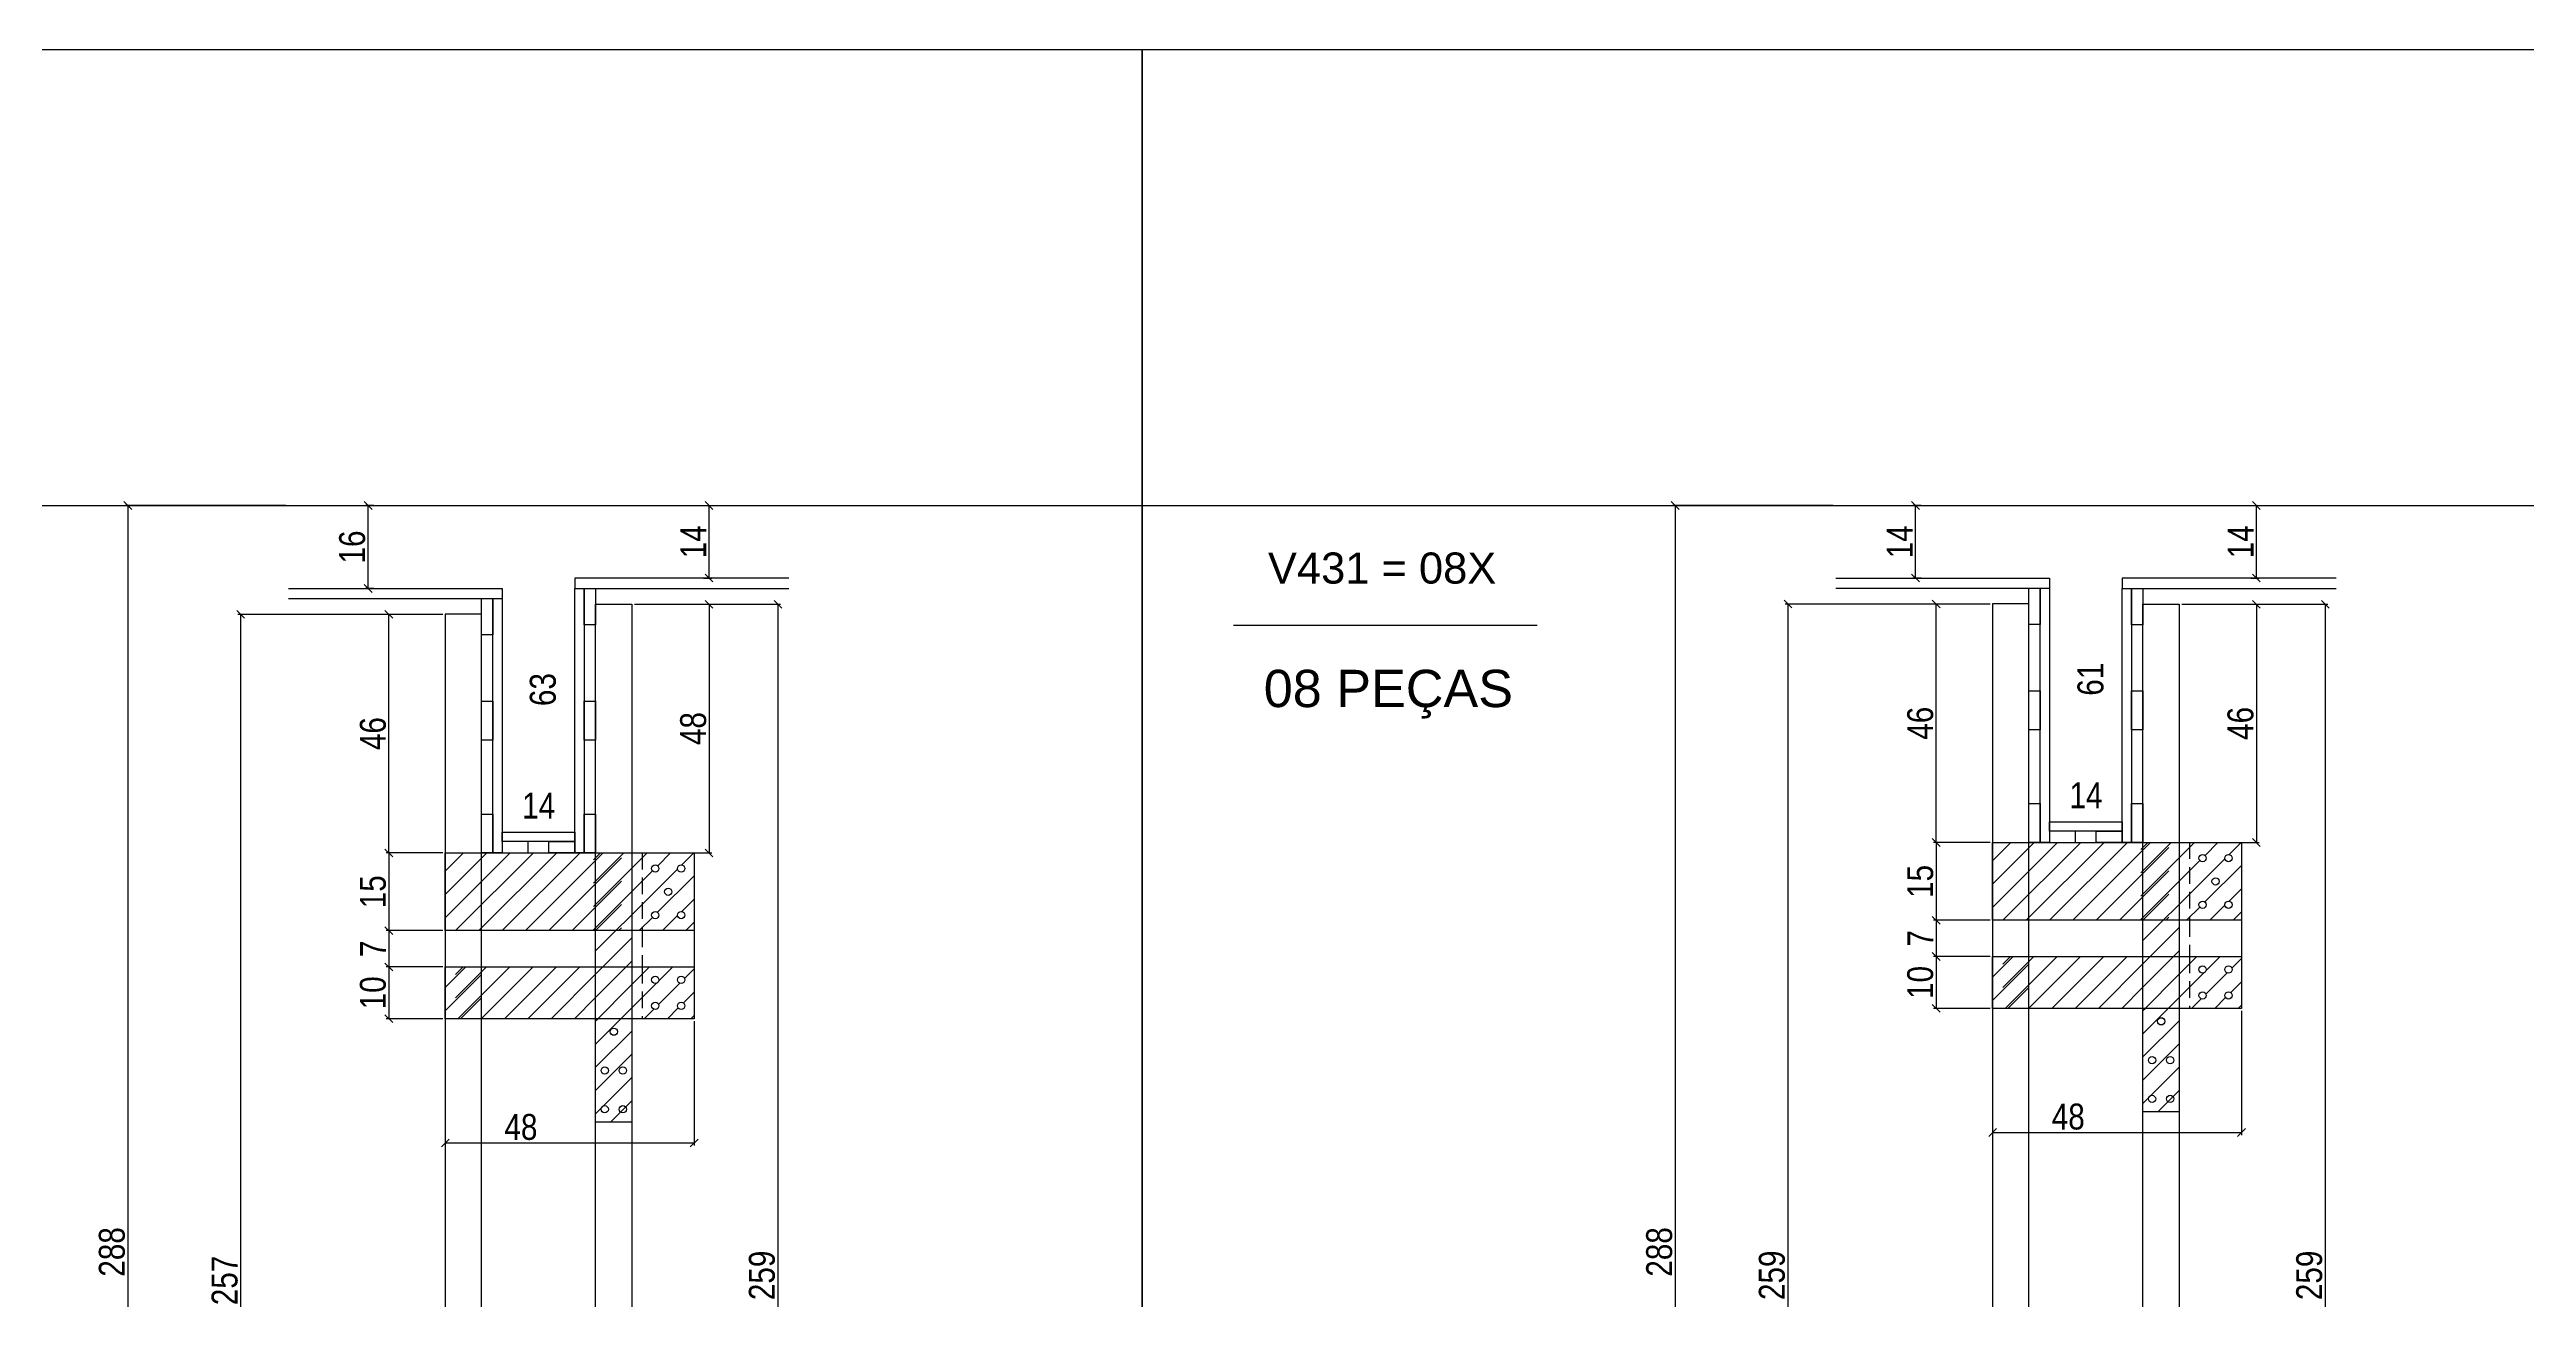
# Model space of a CAD drawing. Extents: x 17311 to 161354, y 153625 to 213544.
# Drawn here: x 19826 to 20781, y 208919 to 209402 of the extents above; entities that cross this region are included whole.
import ezdxf

# ---------------------------------------------------------------- set-up
doc = ezdxf.new("R2010")
doc.units = 0
doc.linetypes.add('DASHED2', pattern=[9.525, 6.35, -3.175])
doc.layers.get('0').update_dxf_attribs({"linetype": 'CONTINUOUS'})
doc.layers.get('DEFPOINTS').update_dxf_attribs({"linetype": 'CONTINUOUS'})
for name, color, linetype in [('8', 111, 'CONTINUOUS'), ('COTA', 241, 'CONTINUOUS'), ('detalhes', 4, 'CONTINUOUS'), ('HACHURA', 8, 'CONTINUOUS'), ('SARR_2.2x10', 60, 'CONTINUOUS'), ('SARR_7x7', 40, 'CONTINUOUS'), ('TIRAS REESCORAMENTO', 252, 'CONTINUOUS'), ('VIGAS', 3, 'CONTINUOUS')]:
    doc.layers.add(name, color=color, linetype=linetype)
doc.styles.add('COTA TECNICA 2X', font='techl___.ttf', dxfattribs={"height": 10})
doc.styles.add('R80-50', font='arial.ttf', dxfattribs={"height": 10})
doc.dimstyles.new('SECAO', dxfattribs={"dimscale": 0.333333, "dimtxt": 5, "dimasz": 9, "dimexe": 3, "dimexo": 3, "dimgap": 3, "dimtad": 1, "dimdec": 1, "dimlfac": 0.5, "dimzin": 12, "dimdsep": 46, "dimtxsty": 'COTA TECNICA 2X', "dimblk1": 'OBLIQUE', "dimblk2": 'OBLIQUE', "dimsah": 1, "dimcen": 0.9, "dimclrd": 4, "dimclre": 4, "dimclrt": 240, "dimadec": 1, "dimazin": 3, "dimtfac": 1, "dimtdec": 1, "dimtmove": 0, "dimatfit": 3, "dimfxl": 1, "dimtolj": 1, "dimtzin": 12, "dimarcsym": 0})
pattern_1 = [(45, (-6159.104, 11550.906), (-4.49012806, 4.49012806), [])]
pattern_2 = [(45, (-6149.104, 11550.906), (-4.49012806, 4.49012806), [])]
pattern_3 = [(45, (-5562.2926, 11554.906), (-4.49012806, 4.49012806), [])]
pattern_4 = [(45, (-5552.2926, 11554.906), (-4.49012806, 4.49012806), [])]

# ---------------------------------------------------------------- blocks, each defined once
blk = doc.blocks.new('_Oblique')
at = {"color": 0, "linetype": 'ByBlock', "lineweight": -2}
blk.add_line((-0.5, -0.5), (0.5, 0.5), dxfattribs=at)
blk = doc.blocks.new('*D3021')
at = {"layer": 'DEFPOINTS', "color": 0, "transparency": 16777216}
for p in [(19978.5, 209183.77), (19899.54, 208669.68), (19978.5, 208669.68)]:
    blk.add_point(p, dxfattribs=at)
at = {"layer": 'detalhes', "color": 4, "lineweight": -2, "transparency": 16777216}
for p, q in [((19977.5, 209183.77), (19898.54, 209183.77)), ((19899.54, 209183.77), (19899.54, 208669.68)), ((19977.5, 208669.68), (19898.54, 208669.68))]:
    blk.add_line(p, q, dxfattribs=at)
at = {"layer": 'detalhes', "color": 4, "lineweight": -2, "transparency": 16777216, "xscale": 3, "yscale": 3, "zscale": 3}
for p, rotation in [((19899.54, 209183.77), 90), ((19899.54, 208669.68), 270)]:
    blk.add_blockref('_Oblique', p, dxfattribs=dict(at, rotation=rotation))
at = {"layer": 'detalhes', "color": 240, "transparency": 16777216, "insert": (19893.43, 208926.72), "char_height": 10, "attachment_point": 5, "rotation": 90, "style": 'COTA TECNICA 2X'}
blk.add_mtext('\\A1;257', dxfattribs=at)
blk = doc.blocks.new('*D3027')
at = {"layer": 'DEFPOINTS', "color": 0, "transparency": 16777216}
for p in [(19956.73, 209183.77), (19978.5, 209183.77), (19978.5, 209091.72)]:
    blk.add_point(p, dxfattribs=at)
at = {"layer": 'detalhes', "color": 4, "lineweight": -2, "transparency": 16777216}
for p, q in [((19977.5, 209183.77), (19955.73, 209183.77)), ((19956.73, 209091.72), (19956.73, 209183.77)), ((19977.5, 209091.72), (19955.73, 209091.72))]:
    blk.add_line(p, q, dxfattribs=at)
at = {"layer": 'detalhes', "color": 4, "lineweight": -2, "transparency": 16777216, "xscale": 3, "yscale": 3, "zscale": 3}
for p, rotation in [((19956.73, 209183.77), 90), ((19956.73, 209091.72), 270)]:
    blk.add_blockref('_Oblique', p, dxfattribs=dict(at, rotation=rotation))
at = {"layer": 'detalhes', "color": 240, "transparency": 16777216, "insert": (19950.63, 209137.75), "char_height": 10, "attachment_point": 5, "rotation": 90, "style": 'COTA TECNICA 2X'}
blk.add_mtext('\\A1;46', dxfattribs=at)
blk = doc.blocks.new('*D3028')
at = {"layer": 'DEFPOINTS', "color": 0, "transparency": 16777216}
for p in [(20050.5, 209187.65), (20050.5, 209091.72), (20080.25, 209091.72)]:
    blk.add_point(p, dxfattribs=at)
at = {"layer": 'detalhes', "color": 4, "lineweight": -2, "transparency": 16777216}
for p, q in [((20051.5, 209187.65), (20081.25, 209187.65)), ((20080.25, 209187.65), (20080.25, 209091.72)), ((20051.5, 209091.72), (20081.25, 209091.72))]:
    blk.add_line(p, q, dxfattribs=at)
at = {"layer": 'detalhes', "color": 4, "lineweight": -2, "transparency": 16777216, "xscale": 3, "yscale": 3, "zscale": 3}
for p, rotation in [((20080.25, 209187.65), 90), ((20080.25, 209091.72), 270)]:
    blk.add_blockref('_Oblique', p, dxfattribs=dict(at, rotation=rotation))
at = {"layer": 'detalhes', "color": 240, "transparency": 16777216, "insert": (20074.16, 209139.69), "char_height": 10, "attachment_point": 5, "rotation": 90, "style": 'COTA TECNICA 2X'}
blk.add_mtext('\\A1;48', dxfattribs=at)
blk = doc.blocks.new('*D3029')
at = {"layer": 'DEFPOINTS', "color": 0, "transparency": 16777216}
for p in [(19918.02, 209225.77), (19856.04, 208649.68), (19978.5, 208649.68)]:
    blk.add_point(p, dxfattribs=at)
at = {"layer": 'detalhes', "color": 4, "lineweight": -2, "transparency": 16777216}
for p, q in [((19917.02, 209225.77), (19855.04, 209225.77)), ((19856.04, 209225.77), (19856.04, 208649.68)), ((19977.5, 208649.68), (19855.04, 208649.68))]:
    blk.add_line(p, q, dxfattribs=at)
at = {"layer": 'detalhes', "color": 4, "lineweight": -2, "transparency": 16777216, "xscale": 3, "yscale": 3, "zscale": 3}
for p, rotation in [((19856.04, 209225.77), 90), ((19856.04, 208649.68), 270)]:
    blk.add_blockref('_Oblique', p, dxfattribs=dict(at, rotation=rotation))
at = {"layer": 'detalhes', "color": 240, "transparency": 16777216, "insert": (19849.94, 208937.73), "char_height": 10, "attachment_point": 5, "rotation": 90, "style": 'COTA TECNICA 2X'}
blk.add_mtext('\\A1;288', dxfattribs=at)
blk = doc.blocks.new('*D3031')
at = {"layer": 'DEFPOINTS', "color": 0, "transparency": 16777216}
for p in [(20015.54, 209225.77), (20022.39, 209225.77), (20015.54, 209099.72)]:
    blk.add_point(p, dxfattribs=at)
at = {"layer": 'detalhes', "color": 240, "transparency": 16777216, "insert": (20016.17, 209154.75), "char_height": 10, "attachment_point": 5, "rotation": 90, "style": 'COTA TECNICA 2X'}
blk.add_mtext('\\A1;63', dxfattribs=at)
blk = doc.blocks.new('*D3032')
at = {"layer": 'DEFPOINTS', "color": 0, "transparency": 16777216}
for p in [(20000.5, 209103.88), (20028.5, 209103.88), (20028.5, 209103.88)]:
    blk.add_point(p, dxfattribs=at)
at = {"layer": 'detalhes', "color": 240, "transparency": 16777216, "insert": (20014.5, 209109.95), "char_height": 10, "attachment_point": 5, "style": 'COTA TECNICA 2X'}
blk.add_mtext('\\A1;14', dxfattribs=at)
blk = doc.blocks.new('*D3034')
at = {"layer": 'DEFPOINTS', "color": 0, "transparency": 16777216}
for p in [(19978.5, 209051.72), (20074.5, 209027.72), (20074.5, 208979.8)]:
    blk.add_point(p, dxfattribs=at)
at = {"layer": 'detalhes', "color": 4, "lineweight": -2, "transparency": 16777216}
for p, q in [((19978.5, 209050.72), (19978.5, 208978.8)), ((20074.5, 209026.72), (20074.5, 208978.8)), ((19978.5, 208979.8), (20074.5, 208979.8))]:
    blk.add_line(p, q, dxfattribs=at)
at = {"layer": 'detalhes', "color": 4, "lineweight": -2, "transparency": 16777216, "xscale": 3, "yscale": 3, "zscale": 3, "rotation": 180}
blk.add_blockref('_Oblique', (19978.5, 208979.8), dxfattribs=at)
at = {"layer": 'detalhes', "color": 4, "lineweight": -2, "transparency": 16777216, "xscale": 3, "yscale": 3, "zscale": 3}
blk.add_blockref('_Oblique', (20074.5, 208979.8), dxfattribs=at)
at = {"layer": 'detalhes', "color": 240, "transparency": 16777216, "insert": (20007.68, 208985.9), "char_height": 10, "attachment_point": 5, "style": 'COTA TECNICA 2X'}
blk.add_mtext('\\A1;48', dxfattribs=at)
blk = doc.blocks.new('*D3035')
at = {"layer": 'DEFPOINTS', "color": 0, "transparency": 16777216}
for p in [(20077.1, 209225.77), (20080.25, 209225.77), (20077.1, 209197.77)]:
    blk.add_point(p, dxfattribs=at)
at = {"layer": 'detalhes', "color": 4, "lineweight": -2, "transparency": 16777216}
for p, q in [((20078.1, 209225.77), (20081.25, 209225.77)), ((20080.25, 209197.77), (20080.25, 209225.77)), ((20078.1, 209197.77), (20081.25, 209197.77))]:
    blk.add_line(p, q, dxfattribs=at)
at = {"layer": 'detalhes', "color": 4, "lineweight": -2, "transparency": 16777216, "xscale": 3, "yscale": 3, "zscale": 3}
for p, rotation in [((20080.25, 209225.77), 90), ((20080.25, 209197.77), 270)]:
    blk.add_blockref('_Oblique', p, dxfattribs=dict(at, rotation=rotation))
at = {"layer": 'detalhes', "color": 240, "transparency": 16777216, "insert": (20074.18, 209211.77), "char_height": 10, "attachment_point": 5, "rotation": 90, "style": 'COTA TECNICA 2X'}
blk.add_mtext('\\A1;14', dxfattribs=at)
blk = doc.blocks.new('*D3036')
at = {"layer": 'DEFPOINTS', "color": 0, "transparency": 16777216}
for p in [(20051.5, 209187.65), (20051.5, 208669.68), (20106.79, 208669.68)]:
    blk.add_point(p, dxfattribs=at)
at = {"layer": 'detalhes', "color": 4, "lineweight": -2, "transparency": 16777216}
for p, q in [((20052.5, 209187.65), (20107.79, 209187.65)), ((20106.79, 209187.65), (20106.79, 208669.68)), ((20052.5, 208669.68), (20107.79, 208669.68))]:
    blk.add_line(p, q, dxfattribs=at)
at = {"layer": 'detalhes', "color": 4, "lineweight": -2, "transparency": 16777216, "xscale": 3, "yscale": 3, "zscale": 3}
for p, rotation in [((20106.79, 209187.65), 90), ((20106.79, 208669.68), 270)]:
    blk.add_blockref('_Oblique', p, dxfattribs=dict(at, rotation=rotation))
at = {"layer": 'detalhes', "color": 240, "transparency": 16777216, "insert": (20100.66, 208928.67), "char_height": 10, "attachment_point": 5, "rotation": 90, "style": 'COTA TECNICA 2X'}
blk.add_mtext('\\A1;259', dxfattribs=at)
blk = doc.blocks.new('*D3038')
at = {"layer": 'DEFPOINTS', "color": 0, "transparency": 16777216}
for p in [(19978.5, 209091.72), (19956.73, 209061.72), (19978.5, 209061.72)]:
    blk.add_point(p, dxfattribs=at)
at = {"layer": 'detalhes', "color": 4, "lineweight": -2, "transparency": 16777216}
for p, q in [((19977.5, 209091.72), (19955.73, 209091.72)), ((19956.73, 209091.72), (19956.73, 209061.72)), ((19977.5, 209061.72), (19955.73, 209061.72))]:
    blk.add_line(p, q, dxfattribs=at)
at = {"layer": 'detalhes', "color": 4, "lineweight": -2, "transparency": 16777216, "xscale": 3, "yscale": 3, "zscale": 3}
for p, rotation in [((19956.73, 209091.72), 90), ((19956.73, 209061.72), 270)]:
    blk.add_blockref('_Oblique', p, dxfattribs=dict(at, rotation=rotation))
at = {"layer": 'detalhes', "color": 240, "transparency": 16777216, "insert": (19950.62, 209076.72), "char_height": 10, "attachment_point": 5, "rotation": 90, "style": 'COTA TECNICA 2X'}
blk.add_mtext('\\A1;15', dxfattribs=at)
blk = doc.blocks.new('*D3039')
at = {"layer": 'DEFPOINTS', "color": 0, "transparency": 16777216}
for p in [(19978.5, 209047.72), (19956.73, 209027.72), (19978.5, 209027.72)]:
    blk.add_point(p, dxfattribs=at)
at = {"layer": 'detalhes', "color": 4, "lineweight": -2, "transparency": 16777216}
for p, q in [((19977.5, 209047.72), (19955.73, 209047.72)), ((19956.73, 209047.72), (19956.73, 209027.72)), ((19977.5, 209027.72), (19955.73, 209027.72))]:
    blk.add_line(p, q, dxfattribs=at)
at = {"layer": 'detalhes', "color": 4, "lineweight": -2, "transparency": 16777216, "xscale": 3, "yscale": 3, "zscale": 3}
for p, rotation in [((19956.73, 209047.72), 90), ((19956.73, 209027.72), 270)]:
    blk.add_blockref('_Oblique', p, dxfattribs=dict(at, rotation=rotation))
at = {"layer": 'detalhes', "color": 240, "transparency": 16777216, "insert": (19950.63, 209037.72), "char_height": 10, "attachment_point": 5, "rotation": 90, "style": 'COTA TECNICA 2X'}
blk.add_mtext('\\A1;10', dxfattribs=at)
blk = doc.blocks.new('*D3040')
at = {"layer": 'DEFPOINTS', "color": 0, "transparency": 16777216}
for p in [(19978.5, 209061.72), (19956.73, 209047.72), (19978.5, 209047.72)]:
    blk.add_point(p, dxfattribs=at)
at = {"layer": 'detalhes', "color": 4, "lineweight": -2, "transparency": 16777216}
for p, q in [((19977.5, 209061.72), (19955.73, 209061.72)), ((19956.73, 209061.72), (19956.73, 209047.72)), ((19977.5, 209047.72), (19955.73, 209047.72))]:
    blk.add_line(p, q, dxfattribs=at)
at = {"layer": 'detalhes', "color": 4, "lineweight": -2, "transparency": 16777216, "xscale": 3, "yscale": 3, "zscale": 3}
for p, rotation in [((19956.73, 209061.72), 90), ((19956.73, 209047.72), 270)]:
    blk.add_blockref('_Oblique', p, dxfattribs=dict(at, rotation=rotation))
at = {"layer": 'detalhes', "color": 240, "transparency": 16777216, "insert": (19950.66, 209054.72), "char_height": 10, "attachment_point": 5, "rotation": 90, "style": 'COTA TECNICA 2X'}
blk.add_mtext('\\A1;7', dxfattribs=at)
blk = doc.blocks.new('*D3041')
at = {"layer": 'DEFPOINTS', "color": 0, "transparency": 16777216}
for p in [(19948.75, 209225.77), (19951.9, 209225.77), (19951.9, 209193.77)]:
    blk.add_point(p, dxfattribs=at)
at = {"layer": 'detalhes', "color": 4, "lineweight": -2, "transparency": 16777216}
for p, q in [((19950.9, 209225.77), (19947.75, 209225.77)), ((19948.75, 209193.77), (19948.75, 209225.77)), ((19950.9, 209193.77), (19947.75, 209193.77))]:
    blk.add_line(p, q, dxfattribs=at)
at = {"layer": 'detalhes', "color": 4, "lineweight": -2, "transparency": 16777216, "xscale": 3, "yscale": 3, "zscale": 3}
for p, rotation in [((19948.75, 209225.77), 90), ((19948.75, 209193.77), 270)]:
    blk.add_blockref('_Oblique', p, dxfattribs=dict(at, rotation=rotation))
at = {"layer": 'detalhes', "color": 240, "transparency": 16777216, "insert": (19942.64, 209209.77), "char_height": 10, "attachment_point": 5, "rotation": 90, "style": 'COTA TECNICA 2X'}
blk.add_mtext('\\A1;16', dxfattribs=at)
blk = doc.blocks.new('*D3042')
at = {"layer": 'DEFPOINTS', "color": 0, "transparency": 16777216}
for p in [(20575.31, 209187.77), (20496.35, 208669.68), (20575.31, 208669.68)]:
    blk.add_point(p, dxfattribs=at)
at = {"layer": 'detalhes', "color": 4, "lineweight": -2, "transparency": 16777216}
for p, q in [((20574.31, 209187.77), (20495.35, 209187.77)), ((20496.35, 209187.77), (20496.35, 208669.68)), ((20574.31, 208669.68), (20495.35, 208669.68))]:
    blk.add_line(p, q, dxfattribs=at)
at = {"layer": 'detalhes', "color": 4, "lineweight": -2, "transparency": 16777216, "xscale": 3, "yscale": 3, "zscale": 3}
for p, rotation in [((20496.35, 209187.77), 90), ((20496.35, 208669.68), 270)]:
    blk.add_blockref('_Oblique', p, dxfattribs=dict(at, rotation=rotation))
at = {"layer": 'detalhes', "color": 240, "transparency": 16777216, "insert": (20490.21, 208928.72), "char_height": 10, "attachment_point": 5, "rotation": 90, "style": 'COTA TECNICA 2X'}
blk.add_mtext('\\A1;259', dxfattribs=at)
blk = doc.blocks.new('*D3048')
at = {"layer": 'DEFPOINTS', "color": 0, "transparency": 16777216}
for p in [(20553.54, 209187.77), (20575.31, 209187.77), (20575.31, 209095.72)]:
    blk.add_point(p, dxfattribs=at)
at = {"layer": 'detalhes', "color": 4, "lineweight": -2, "transparency": 16777216}
for p, q in [((20574.31, 209187.77), (20552.54, 209187.77)), ((20553.54, 209095.72), (20553.54, 209187.77)), ((20574.31, 209095.72), (20552.54, 209095.72))]:
    blk.add_line(p, q, dxfattribs=at)
at = {"layer": 'detalhes', "color": 4, "lineweight": -2, "transparency": 16777216, "xscale": 3, "yscale": 3, "zscale": 3}
for p, rotation in [((20553.54, 209187.77), 90), ((20553.54, 209095.72), 270)]:
    blk.add_blockref('_Oblique', p, dxfattribs=dict(at, rotation=rotation))
at = {"layer": 'detalhes', "color": 240, "transparency": 16777216, "insert": (20547.44, 209141.75), "char_height": 10, "attachment_point": 5, "rotation": 90, "style": 'COTA TECNICA 2X'}
blk.add_mtext('\\A1;46', dxfattribs=at)
blk = doc.blocks.new('*D3049')
at = {"layer": 'DEFPOINTS', "color": 0, "transparency": 16777216}
for p in [(20647.31, 209187.65), (20647.31, 209095.72), (20677.06, 209095.72)]:
    blk.add_point(p, dxfattribs=at)
at = {"layer": 'detalhes', "color": 4, "lineweight": -2, "transparency": 16777216}
for p, q in [((20648.31, 209187.65), (20678.06, 209187.65)), ((20677.06, 209187.65), (20677.06, 209095.72)), ((20648.31, 209095.72), (20678.06, 209095.72))]:
    blk.add_line(p, q, dxfattribs=at)
at = {"layer": 'detalhes', "color": 4, "lineweight": -2, "transparency": 16777216, "xscale": 3, "yscale": 3, "zscale": 3}
for p, rotation in [((20677.06, 209187.65), 90), ((20677.06, 209095.72), 270)]:
    blk.add_blockref('_Oblique', p, dxfattribs=dict(at, rotation=rotation))
at = {"layer": 'detalhes', "color": 240, "transparency": 16777216, "insert": (20670.96, 209141.69), "char_height": 10, "attachment_point": 5, "rotation": 90, "style": 'COTA TECNICA 2X'}
blk.add_mtext('\\A1;46', dxfattribs=at)
blk = doc.blocks.new('*D3050')
at = {"layer": 'DEFPOINTS', "color": 0, "transparency": 16777216}
for p in [(20514.83, 209225.77), (20452.85, 208649.68), (20575.31, 208649.68)]:
    blk.add_point(p, dxfattribs=at)
at = {"layer": 'detalhes', "color": 4, "lineweight": -2, "transparency": 16777216}
for p, q in [((20513.83, 209225.77), (20451.85, 209225.77)), ((20452.85, 209225.77), (20452.85, 208649.68)), ((20574.31, 208649.68), (20451.85, 208649.68))]:
    blk.add_line(p, q, dxfattribs=at)
at = {"layer": 'detalhes', "color": 4, "lineweight": -2, "transparency": 16777216, "xscale": 3, "yscale": 3, "zscale": 3}
for p, rotation in [((20452.85, 209225.77), 90), ((20452.85, 208649.68), 270)]:
    blk.add_blockref('_Oblique', p, dxfattribs=dict(at, rotation=rotation))
at = {"layer": 'detalhes', "color": 240, "transparency": 16777216, "insert": (20446.75, 208937.73), "char_height": 10, "attachment_point": 5, "rotation": 90, "style": 'COTA TECNICA 2X'}
blk.add_mtext('\\A1;288', dxfattribs=at)
blk = doc.blocks.new('*D3052')
at = {"layer": 'DEFPOINTS', "color": 0, "transparency": 16777216}
for p in [(20612.35, 209225.77), (20619.2, 209225.77), (20612.35, 209103.72)]:
    blk.add_point(p, dxfattribs=at)
at = {"layer": 'detalhes', "color": 240, "transparency": 16777216, "insert": (20613.1, 209158.75), "char_height": 10, "attachment_point": 5, "rotation": 90, "style": 'COTA TECNICA 2X'}
blk.add_mtext('\\A1;61', dxfattribs=at)
blk = doc.blocks.new('*D3053')
at = {"layer": 'DEFPOINTS', "color": 0, "transparency": 16777216}
for p in [(20597.31, 209107.88), (20625.31, 209107.88), (20625.31, 209107.88)]:
    blk.add_point(p, dxfattribs=at)
at = {"layer": 'detalhes', "color": 240, "transparency": 16777216, "insert": (20611.31, 209113.95), "char_height": 10, "attachment_point": 5, "style": 'COTA TECNICA 2X'}
blk.add_mtext('\\A1;14', dxfattribs=at)
blk = doc.blocks.new('*D3055')
at = {"layer": 'DEFPOINTS', "color": 0, "transparency": 16777216}
for p in [(20575.31, 209055.72), (20671.31, 209031.72), (20671.31, 208983.8)]:
    blk.add_point(p, dxfattribs=at)
at = {"layer": 'detalhes', "color": 4, "lineweight": -2, "transparency": 16777216}
for p, q in [((20575.31, 209054.72), (20575.31, 208982.8)), ((20671.31, 209030.72), (20671.31, 208982.8)), ((20575.31, 208983.8), (20671.31, 208983.8))]:
    blk.add_line(p, q, dxfattribs=at)
at = {"layer": 'detalhes', "color": 4, "lineweight": -2, "transparency": 16777216, "xscale": 3, "yscale": 3, "zscale": 3, "rotation": 180}
blk.add_blockref('_Oblique', (20575.31, 208983.8), dxfattribs=at)
at = {"layer": 'detalhes', "color": 4, "lineweight": -2, "transparency": 16777216, "xscale": 3, "yscale": 3, "zscale": 3}
blk.add_blockref('_Oblique', (20671.31, 208983.8), dxfattribs=at)
at = {"layer": 'detalhes', "color": 240, "transparency": 16777216, "insert": (20604.49, 208989.9), "char_height": 10, "attachment_point": 5, "style": 'COTA TECNICA 2X'}
blk.add_mtext('\\A1;48', dxfattribs=at)
blk = doc.blocks.new('*D3056')
at = {"layer": 'DEFPOINTS', "color": 0, "transparency": 16777216}
for p in [(20673.91, 209225.77), (20677.06, 209225.77), (20673.91, 209197.77)]:
    blk.add_point(p, dxfattribs=at)
at = {"layer": 'detalhes', "color": 4, "lineweight": -2, "transparency": 16777216}
for p, q in [((20674.91, 209225.77), (20678.06, 209225.77)), ((20677.06, 209197.77), (20677.06, 209225.77)), ((20674.91, 209197.77), (20678.06, 209197.77))]:
    blk.add_line(p, q, dxfattribs=at)
at = {"layer": 'detalhes', "color": 4, "lineweight": -2, "transparency": 16777216, "xscale": 3, "yscale": 3, "zscale": 3}
for p, rotation in [((20677.06, 209225.77), 90), ((20677.06, 209197.77), 270)]:
    blk.add_blockref('_Oblique', p, dxfattribs=dict(at, rotation=rotation))
at = {"layer": 'detalhes', "color": 240, "transparency": 16777216, "insert": (20670.99, 209211.77), "char_height": 10, "attachment_point": 5, "rotation": 90, "style": 'COTA TECNICA 2X'}
blk.add_mtext('\\A1;14', dxfattribs=at)
blk = doc.blocks.new('*D3057')
at = {"layer": 'DEFPOINTS', "color": 0, "transparency": 16777216}
for p in [(20648.31, 209187.65), (20648.31, 208669.68), (20703.61, 208669.68)]:
    blk.add_point(p, dxfattribs=at)
at = {"layer": 'detalhes', "color": 4, "lineweight": -2, "transparency": 16777216}
for p, q in [((20649.31, 209187.65), (20704.61, 209187.65)), ((20703.61, 209187.65), (20703.61, 208669.68)), ((20649.31, 208669.68), (20704.61, 208669.68))]:
    blk.add_line(p, q, dxfattribs=at)
at = {"layer": 'detalhes', "color": 4, "lineweight": -2, "transparency": 16777216, "xscale": 3, "yscale": 3, "zscale": 3}
for p, rotation in [((20703.61, 209187.65), 90), ((20703.61, 208669.68), 270)]:
    blk.add_blockref('_Oblique', p, dxfattribs=dict(at, rotation=rotation))
at = {"layer": 'detalhes', "color": 240, "transparency": 16777216, "insert": (20697.47, 208928.67), "char_height": 10, "attachment_point": 5, "rotation": 90, "style": 'COTA TECNICA 2X'}
blk.add_mtext('\\A1;259', dxfattribs=at)
blk = doc.blocks.new('*D3059')
at = {"layer": 'DEFPOINTS', "color": 0, "transparency": 16777216}
for p in [(20575.31, 209095.72), (20553.54, 209065.72), (20575.31, 209065.72)]:
    blk.add_point(p, dxfattribs=at)
at = {"layer": 'detalhes', "color": 4, "lineweight": -2, "transparency": 16777216}
for p, q in [((20574.31, 209095.72), (20552.54, 209095.72)), ((20553.54, 209095.72), (20553.54, 209065.72)), ((20574.31, 209065.72), (20552.54, 209065.72))]:
    blk.add_line(p, q, dxfattribs=at)
at = {"layer": 'detalhes', "color": 4, "lineweight": -2, "transparency": 16777216, "xscale": 3, "yscale": 3, "zscale": 3}
for p, rotation in [((20553.54, 209095.72), 90), ((20553.54, 209065.72), 270)]:
    blk.add_blockref('_Oblique', p, dxfattribs=dict(at, rotation=rotation))
at = {"layer": 'detalhes', "color": 240, "transparency": 16777216, "insert": (20547.43, 209080.72), "char_height": 10, "attachment_point": 5, "rotation": 90, "style": 'COTA TECNICA 2X'}
blk.add_mtext('\\A1;15', dxfattribs=at)
blk = doc.blocks.new('*D3060')
at = {"layer": 'DEFPOINTS', "color": 0, "transparency": 16777216}
for p in [(20575.31, 209051.72), (20553.54, 209031.72), (20575.31, 209031.72)]:
    blk.add_point(p, dxfattribs=at)
at = {"layer": 'detalhes', "color": 4, "lineweight": -2, "transparency": 16777216}
for p, q in [((20574.31, 209051.72), (20552.54, 209051.72)), ((20553.54, 209051.72), (20553.54, 209031.72)), ((20574.31, 209031.72), (20552.54, 209031.72))]:
    blk.add_line(p, q, dxfattribs=at)
at = {"layer": 'detalhes', "color": 4, "lineweight": -2, "transparency": 16777216, "xscale": 3, "yscale": 3, "zscale": 3}
for p, rotation in [((20553.54, 209051.72), 90), ((20553.54, 209031.72), 270)]:
    blk.add_blockref('_Oblique', p, dxfattribs=dict(at, rotation=rotation))
at = {"layer": 'detalhes', "color": 240, "transparency": 16777216, "insert": (20547.44, 209041.72), "char_height": 10, "attachment_point": 5, "rotation": 90, "style": 'COTA TECNICA 2X'}
blk.add_mtext('\\A1;10', dxfattribs=at)
blk = doc.blocks.new('*D3061')
at = {"layer": 'DEFPOINTS', "color": 0, "transparency": 16777216}
for p in [(20575.31, 209065.72), (20553.54, 209051.72), (20575.31, 209051.72)]:
    blk.add_point(p, dxfattribs=at)
at = {"layer": 'detalhes', "color": 4, "lineweight": -2, "transparency": 16777216}
for p, q in [((20574.31, 209065.72), (20552.54, 209065.72)), ((20553.54, 209065.72), (20553.54, 209051.72)), ((20574.31, 209051.72), (20552.54, 209051.72))]:
    blk.add_line(p, q, dxfattribs=at)
at = {"layer": 'detalhes', "color": 4, "lineweight": -2, "transparency": 16777216, "xscale": 3, "yscale": 3, "zscale": 3}
for p, rotation in [((20553.54, 209065.72), 90), ((20553.54, 209051.72), 270)]:
    blk.add_blockref('_Oblique', p, dxfattribs=dict(at, rotation=rotation))
at = {"layer": 'detalhes', "color": 240, "transparency": 16777216, "insert": (20547.47, 209058.72), "char_height": 10, "attachment_point": 5, "rotation": 90, "style": 'COTA TECNICA 2X'}
blk.add_mtext('\\A1;7', dxfattribs=at)
blk = doc.blocks.new('*D3062')
at = {"layer": 'DEFPOINTS', "color": 0, "transparency": 16777216}
for p in [(20545.56, 209225.77), (20548.71, 209225.77), (20548.71, 209197.77)]:
    blk.add_point(p, dxfattribs=at)
at = {"layer": 'detalhes', "color": 4, "lineweight": -2, "transparency": 16777216}
for p, q in [((20547.71, 209225.77), (20544.56, 209225.77)), ((20545.56, 209197.77), (20545.56, 209225.77)), ((20547.71, 209197.77), (20544.56, 209197.77))]:
    blk.add_line(p, q, dxfattribs=at)
at = {"layer": 'detalhes', "color": 4, "lineweight": -2, "transparency": 16777216, "xscale": 3, "yscale": 3, "zscale": 3}
for p, rotation in [((20545.56, 209225.77), 90), ((20545.56, 209197.77), 270)]:
    blk.add_blockref('_Oblique', p, dxfattribs=dict(at, rotation=rotation))
at = {"layer": 'detalhes', "color": 240, "transparency": 16777216, "insert": (20539.48, 209211.77), "char_height": 10, "attachment_point": 5, "rotation": 90, "style": 'COTA TECNICA 2X'}
blk.add_mtext('\\A1;14', dxfattribs=at)

msp = doc.modelspace()

# ---------------------------------------------------------------- hatches: boundary and pattern name
at = {"layer": 'COTA'}
h = msp.add_hatch(dxfattribs=at)
h.set_pattern_fill('ANSI31', color=256, scale=2, style=0)
h.set_pattern_definition(pattern_2)
h.paths.add_polyline_path([(20046.5, 209091.72), (19978.5, 209091.72), (19978.5, 209061.72), (20046.5, 209061.72)])
h = msp.add_hatch(dxfattribs=at)
h.set_pattern_fill('ANSI31', color=256, scale=2, style=0)
h.set_pattern_definition(pattern_1)
h.paths.add_polyline_path([(20049.7, 209091.72), (20035.7, 209091.72), (20035.7, 209061.72), (20049.7, 209061.72)])
h = msp.add_hatch(dxfattribs=at)
h.set_pattern_fill('ANSI31', color=256, scale=2, style=0)
h.set_pattern_definition(pattern_1)
h.paths.add_polyline_path([(20074.5, 209091.72), (20049.7, 209091.72), (20049.7, 209061.72), (20074.5, 209061.72)])
h.paths.add_polyline_path([(20060.9, 209067.72, -1), (20058.1, 209067.72, -1)], flags=16)
h.paths.add_polyline_path([(20063.1, 209076.72, -1), (20065.9, 209076.72, -1)], flags=16)
h.paths.add_polyline_path([(20058.1, 209085.72, -1), (20060.9, 209085.72, -1)], flags=16)
h.paths.add_polyline_path([(20070.9, 209067.72, -1), (20068.1, 209067.72, -1)], flags=16)
h.paths.add_polyline_path([(20068.1, 209085.72, -1), (20070.9, 209085.72, -1)], flags=16)
h = msp.add_hatch(dxfattribs=at)
h.set_pattern_fill('ANSI31', color=256, scale=2, style=0)
h.set_pattern_definition(pattern_4)
h.paths.add_polyline_path([(20643.31, 209095.72), (20575.31, 209095.72), (20575.31, 209065.72), (20643.31, 209065.72)])
h = msp.add_hatch(dxfattribs=at)
h.set_pattern_fill('ANSI31', color=256, scale=2, style=0)
h.set_pattern_definition(pattern_3)
h.paths.add_polyline_path([(20646.51, 209095.72), (20632.51, 209095.72), (20632.51, 209065.72), (20646.51, 209065.72)])
h = msp.add_hatch(dxfattribs=at)
h.set_pattern_fill('ANSI31', color=256, scale=2, style=0)
h.set_pattern_definition(pattern_3)
h.paths.add_polyline_path([(20671.31, 209095.72), (20646.51, 209095.72), (20646.51, 209065.72), (20671.31, 209065.72)])
h.paths.add_polyline_path([(20657.71, 209071.72, -1), (20654.91, 209071.72, -1)], flags=16)
h.paths.add_polyline_path([(20659.91, 209080.72, -1), (20662.71, 209080.72, -1)], flags=16)
h.paths.add_polyline_path([(20654.91, 209089.72, -1), (20657.71, 209089.72, -1)], flags=16)
h.paths.add_polyline_path([(20667.71, 209071.72, -1), (20664.91, 209071.72, -1)], flags=16)
h.paths.add_polyline_path([(20664.91, 209089.72, -1), (20667.71, 209089.72, -1)], flags=16)
h = msp.add_hatch(dxfattribs=at)
h.set_pattern_fill('ANSI31', color=256, scale=2, style=0)
h.set_pattern_definition(pattern_1)
h.paths.add_polyline_path([(20036.5, 209061.72), (20036.5, 209047.72), (20050.5, 209047.72), (20050.5, 209061.72)])
h = msp.add_hatch(dxfattribs=at)
h.set_pattern_fill('ANSI31', color=256, scale=2, style=0)
h.set_pattern_definition(pattern_3)
h.paths.add_polyline_path([(20633.31, 209065.72), (20633.31, 209051.72), (20647.31, 209051.72), (20647.31, 209065.72)])
h = msp.add_hatch(dxfattribs=at)
h.set_pattern_fill('ANSI31', color=256, scale=2, style=0)
h.set_pattern_definition(pattern_4)
h.paths.add_polyline_path([(20589.31, 209051.72), (20575.31, 209051.72), (20575.31, 209031.72), (20589.31, 209031.72)])
h = msp.add_hatch(dxfattribs=at)
h.set_pattern_fill('ANSI31', color=256, scale=2, style=0)
h.set_pattern_definition(pattern_3)
h.paths.add_polyline_path([(20633.31, 209051.72), (20579.31, 209051.72), (20579.31, 209031.72), (20633.31, 209031.72)])
h = msp.add_hatch(dxfattribs=at)
h.set_pattern_fill('ANSI31', color=256, scale=2, style=0)
h.set_pattern_definition(pattern_3)
h.paths.add_polyline_path([(20646.51, 209051.72), (20632.51, 209051.72), (20632.51, 209031.72), (20646.51, 209031.72)])
h = msp.add_hatch(dxfattribs=at)
h.set_pattern_fill('ANSI31', color=256, scale=2, style=0)
h.set_pattern_definition(pattern_3)
h.paths.add_polyline_path([(20671.31, 209051.72), (20646.51, 209051.72), (20646.51, 209031.72), (20671.31, 209031.72)])
h.paths.add_polyline_path([(20654.91, 209046.72, -1), (20657.71, 209046.72, -1)], flags=16)
h.paths.add_polyline_path([(20657.71, 209036.72, -1), (20654.91, 209036.72, -1)], flags=16)
h.paths.add_polyline_path([(20664.91, 209046.72, -1), (20667.71, 209046.72, -1)], flags=16)
h.paths.add_polyline_path([(20667.71, 209036.72, -1), (20664.91, 209036.72, -1)], flags=16)
h = msp.add_hatch(dxfattribs=at)
h.set_pattern_fill('ANSI31', color=256, scale=2, style=0)
h.set_pattern_definition(pattern_2)
h.paths.add_polyline_path([(19992.5, 209047.72), (19978.5, 209047.72), (19978.5, 209027.72), (19992.5, 209027.72)])
h = msp.add_hatch(dxfattribs=at)
h.set_pattern_fill('ANSI31', color=256, scale=2, style=0)
h.set_pattern_definition(pattern_1)
h.paths.add_polyline_path([(20036.5, 209047.72), (19982.5, 209047.72), (19982.5, 209027.72), (20036.5, 209027.72)])
h = msp.add_hatch(dxfattribs=at)
h.set_pattern_fill('ANSI31', color=256, scale=2, style=0)
h.set_pattern_definition(pattern_1)
h.paths.add_polyline_path([(20049.7, 209047.72), (20035.7, 209047.72), (20035.7, 209027.72), (20049.7, 209027.72)])
h = msp.add_hatch(dxfattribs=at)
h.set_pattern_fill('ANSI31', color=256, scale=2, style=0)
h.set_pattern_definition(pattern_1)
h.paths.add_polyline_path([(20074.5, 209047.72), (20049.7, 209047.72), (20049.7, 209027.72), (20074.5, 209027.72)])
h.paths.add_polyline_path([(20058.1, 209042.72, -1), (20060.9, 209042.72, -1)], flags=16)
h.paths.add_polyline_path([(20060.9, 209032.72, -1), (20058.1, 209032.72, -1)], flags=16)
h.paths.add_polyline_path([(20068.1, 209042.72, -1), (20070.9, 209042.72, -1)], flags=16)
h.paths.add_polyline_path([(20070.9, 209032.72, -1), (20068.1, 209032.72, -1)], flags=16)
h = msp.add_hatch(dxfattribs=at)
h.set_pattern_fill('ANSI31', color=256, scale=2, style=0)
h.set_pattern_definition(pattern_3)
h.paths.add_polyline_path([(20633.31, 208991.78), (20647.31, 208991.78), (20647.31, 209031.72), (20633.31, 209031.72)])
h = msp.add_hatch(dxfattribs=at)
h.set_pattern_fill('ANSI31', color=256, scale=2, style=0)
h.set_pattern_definition(pattern_1)
h.paths.add_polyline_path([(20036.5, 208987.78), (20050.5, 208987.78), (20050.5, 209027.72), (20036.5, 209027.72)])

# ---------------------------------------------------------------- linework, layer by layer
at = {"linetype": 'Continuous'}
for p, q in [((20074.5, 209061.72), (20074.5, 209047.72)), ((20671.31, 209065.72), (20671.31, 209051.72))]:
    msp.add_line(p, q, dxfattribs=at)
for p, q in [((20050.5, 208987.78), (20036.5, 208987.78)), ((20647.31, 208991.78), (20633.31, 208991.78))]:
    msp.add_line(p, q)
for centre in [(20656.31, 209089.72), (20666.31, 209089.72), (20059.5, 209085.72), (20069.5, 209085.72), (20661.31, 209080.72), (20064.5, 209076.72), (20656.31, 209071.72), (20666.31, 209071.72), (20059.5, 209067.72), (20069.5, 209067.72), (20059.5, 209042.72), (20069.5, 209042.72), (20656.31, 209046.72), (20666.31, 209046.72), (20059.5, 209032.72), (20069.5, 209032.72), (20656.31, 209036.72), (20666.31, 209036.72), (20043.5, 209022.72), (20640.31, 209026.72), (20636.81, 209011.75), (20643.81, 209011.75), (20040, 209007.75), (20047, 209007.75), (20040, 208992.78), (20047, 208992.78), (20636.81, 208996.78), (20643.81, 208996.78)]:
    msp.add_circle(centre, 1.4)
at = {"layer": '8', "color": 5, "linetype": 'Continuous'}
msp.add_lwpolyline([(20247.34, 208436.98), (19650.53, 208436.98), (19650.53, 209401.76), (20247.34, 209401.76)], close=True, dxfattribs=at)
at = {"layer": 'COTA', "linetype": 'DASHED2'}
for p, q in [((20054.5, 209091.72), (20054.5, 209061.72)), ((20651.31, 209095.72), (20651.31, 209065.72)), ((20054.5, 209061.72), (20054.5, 209047.72)), ((20651.31, 209065.72), (20651.31, 209051.72)), ((20651.31, 209051.72), (20651.31, 209031.72)), ((20054.5, 209047.72), (20054.5, 209027.72))]:
    msp.add_line(p, q, dxfattribs=at)
at = {"layer": 'HACHURA', "color": 7}
msp.add_line((20282.5, 209179.67), (20399.65, 209179.67), dxfattribs=at)
at = {"layer": 'SARR_2.2x10', "linetype": 'Continuous'}
for points in [[(20074.5, 209061.72), (19978.5, 209061.72), (19978.5, 209091.72), (20074.5, 209091.72)], [(20671.31, 209065.72), (20575.31, 209065.72), (20575.31, 209095.72), (20671.31, 209095.72)], [(20671.31, 209031.72), (20575.31, 209031.72), (20575.31, 209051.72), (20671.31, 209051.72)], [(20074.5, 209027.72), (19978.5, 209027.72), (19978.5, 209047.72), (20074.5, 209047.72)]]:
    msp.add_lwpolyline(points, close=True, dxfattribs=at)
at = {"layer": 'SARR_7x7', "linetype": 'Continuous'}
for points in [[(20050.5, 208669.68), (20036.5, 208669.68), (20036.5, 209187.65), (20050.5, 209187.65)], [(20575.31, 208669.68), (20589.31, 208669.68), (20589.31, 209187.87), (20575.31, 209187.87)], [(20647.31, 208669.68), (20633.31, 208669.68), (20633.31, 209187.65), (20647.31, 209187.65)], [(19978.5, 208669.68), (19992.5, 208669.68), (19992.5, 209183.87), (19978.5, 209183.87)]]:
    msp.add_lwpolyline(points, close=True, dxfattribs=at)
at = {"layer": 'TIRAS REESCORAMENTO', "linetype": 'ByBlock'}
for p, q in [((22634.59, 209225.68), (17860.1, 209225.68)), ((19918.02, 209225.77), (20111.46, 209225.77)), ((20514.83, 209225.77), (20708.28, 209225.77)), ((20028.5, 209193.77), (20110.98, 209193.77)), ((20625.31, 209193.77), (20707.79, 209193.77))]:
    msp.add_line(p, q, dxfattribs=at)
for points in [[(20110.98, 209197.77), (20028.5, 209197.77), (20028.5, 209193.77), (20110.98, 209193.77)], [(20514.83, 209197.77), (20597.31, 209197.77), (20597.31, 209193.77), (20514.83, 209193.77)], [(20707.79, 209197.77), (20625.31, 209197.77), (20625.31, 209193.77), (20707.79, 209193.77)], [(19918.02, 209193.77), (20000.5, 209193.77), (20000.5, 209189.77), (19918.02, 209189.77)], [(20000.5, 209091.72), (19996.9, 209091.72), (19996.9, 209189.87), (20000.5, 209189.87), (20000.5, 209091.72)], [(20032.1, 209091.72), (20028.5, 209091.72), (20028.5, 209193.77), (20032.1, 209193.77), (20032.1, 209091.72)], [(20597.31, 209095.72), (20593.71, 209095.72), (20593.71, 209193.87), (20597.31, 209193.87), (20597.31, 209095.72)], [(20628.91, 209095.72), (20625.31, 209095.72), (20625.31, 209193.77), (20628.91, 209193.77), (20628.91, 209095.72)]]:
    msp.add_lwpolyline(points, dxfattribs=at)
for points in [[(19992.5, 209189.87), (19996.9, 209189.87), (19996.9, 209175.87), (19992.5, 209175.87)], [(20032.1, 209193.77), (20036.5, 209193.77), (20036.5, 209179.77), (20032.1, 209179.77)], [(20589.31, 209193.87), (20593.71, 209193.87), (20593.71, 209179.87), (20589.31, 209179.87)], [(20628.91, 209193.77), (20633.31, 209193.77), (20633.31, 209179.77), (20628.91, 209179.77)], [(19992.5, 209150.25), (19996.9, 209150.25), (19996.9, 209135.25), (19992.5, 209135.25)], [(20032.1, 209150.25), (20036.5, 209150.25), (20036.5, 209135.25), (20032.1, 209135.25)], [(20589.31, 209154.25), (20593.71, 209154.25), (20593.71, 209139.25), (20589.31, 209139.25)], [(20628.91, 209154.25), (20633.31, 209154.25), (20633.31, 209139.25), (20628.91, 209139.25)], [(20589.31, 209110.72), (20593.71, 209110.72), (20593.71, 209095.72), (20589.31, 209095.72)], [(20628.91, 209110.72), (20633.31, 209110.72), (20633.31, 209095.72), (20628.91, 209095.72)], [(19992.5, 209106.72), (19996.9, 209106.72), (19996.9, 209091.72), (19992.5, 209091.72)], [(20028.5, 209096.12), (20000.5, 209096.12), (20000.5, 209099.72), (20028.5, 209099.72)], [(20032.1, 209106.72), (20036.5, 209106.72), (20036.5, 209091.72), (20032.1, 209091.72)], [(20625.31, 209100.12), (20597.31, 209100.12), (20597.31, 209103.72), (20625.31, 209103.72)], [(20607.31, 209095.72), (20607.31, 209100.12), (20597.31, 209100.12), (20597.31, 209095.72)], [(20615.28, 209095.72), (20615.28, 209100.12), (20625.31, 209100.12), (20625.31, 209095.72)], [(20010.5, 209091.72), (20010.5, 209096.12), (20000.5, 209096.12), (20000.5, 209091.72)], [(20018.46, 209091.72), (20018.46, 209096.12), (20028.5, 209096.12), (20028.5, 209091.72)]]:
    msp.add_lwpolyline(points, close=True, dxfattribs=at)
at = {"layer": 'VIGAS', "color": 5}
msp.add_lwpolyline([(20844.16, 208436.98), (20247.34, 208436.98), (20247.34, 209401.76), (20844.16, 209401.76)], close=True, dxfattribs=at)

# ---------------------------------------------------------------- texts
at = {"layer": 'VIGAS', "color": 7, "attachment_point": 1, "style": 'R80-50'}
for s, width, insert, char_height in [('V431 = 08X', 124.324, (20295.8, 209207.65), 12), ('08 PEÇAS', 162.221, (20294.18, 209162.38), 14.4)]:
    msp.add_mtext_dynamic_manual_height_columns(s, width=width, gutter_width=50, heights=[0], dxfattribs=dict(at, insert=insert, char_height=char_height))

# ---------------------------------------------------------------- dimensions: what is measured, and where the dimension line sits
at = {"layer": 'detalhes', "color": 3}
for base, p1, p2, picture, middle in [((19856.04, 208649.68), (19918.02, 209225.77), (19978.5, 208649.68), '*D3029', (19849.94, 208937.73)), ((19948.75, 209225.77), (19951.9, 209193.77), (19951.9, 209225.77), '*D3041', (19942.64, 209209.77)), ((20080.25, 209225.77), (20077.1, 209197.77), (20077.1, 209225.77), '*D3035', (20074.18, 209211.77)), ((20452.85, 208649.68), (20514.83, 209225.77), (20575.31, 208649.68), '*D3050', (20446.75, 208937.73)), ((20545.56, 209225.77), (20548.71, 209197.77), (20548.71, 209225.77), '*D3062', (20539.48, 209211.77)), ((20677.06, 209225.77), (20673.91, 209197.77), (20673.91, 209225.77), '*D3056', (20670.99, 209211.77)), ((19899.54, 208669.68), (19978.5, 209183.77), (19978.5, 208669.68), '*D3021', (19893.43, 208926.72)), ((19956.73, 209183.77), (19978.5, 209091.72), (19978.5, 209183.77), '*D3027', (19950.63, 209137.75)), ((20080.25, 209091.72), (20050.5, 209187.65), (20050.5, 209091.72), '*D3028', (20074.16, 209139.69)), ((20106.79, 208669.68), (20051.5, 209187.65), (20051.5, 208669.68), '*D3036', (20100.66, 208928.67)), ((20496.35, 208669.68), (20575.31, 209187.77), (20575.31, 208669.68), '*D3042', (20490.21, 208928.72)), ((20553.54, 209187.77), (20575.31, 209095.72), (20575.31, 209187.77), '*D3048', (20547.44, 209141.75)), ((20677.06, 209095.72), (20647.31, 209187.65), (20647.31, 209095.72), '*D3049', (20670.96, 209141.69)), ((20703.61, 208669.68), (20648.31, 209187.65), (20648.31, 208669.68), '*D3057', (20697.47, 208928.67)), ((19956.73, 209061.72), (19978.5, 209091.72), (19978.5, 209061.72), '*D3038', (19950.62, 209076.72)), ((20553.54, 209065.72), (20575.31, 209095.72), (20575.31, 209065.72), '*D3059', (20547.43, 209080.72)), ((19956.73, 209047.72), (19978.5, 209061.72), (19978.5, 209047.72), '*D3040', (19950.66, 209054.72)), ((20553.54, 209051.72), (20575.31, 209065.72), (20575.31, 209051.72), '*D3061', (20547.47, 209058.72)), ((20553.54, 209031.72), (20575.31, 209051.72), (20575.31, 209031.72), '*D3060', (20547.44, 209041.72)), ((19956.73, 209027.72), (19978.5, 209047.72), (19978.5, 209027.72), '*D3039', (19950.63, 209037.72))]:
    dim = msp.add_linear_dim(base=base, p1=p1, p2=p2, angle=90, dimstyle='SECAO', dxfattribs=at)
    dim.commit()
    dim.dimension.update_dxf_attribs({"geometry": picture, "text_midpoint": middle})
for base, p1, p2, picture, middle in [((20022.39, 209225.77), (20015.54, 209099.72), (20015.54, 209225.77), '*D3031', (20022.39, 209154.75)), ((20619.2, 209225.77), (20612.35, 209103.72), (20612.35, 209225.77), '*D3052', (20619.2, 209158.75))]:
    dim = msp.add_linear_dim(base=base, p1=p1, p2=p2, angle=90, dimstyle='SECAO', override={"dimse1": 1, "dimse2": 1, "dimsd1": 1, "dimsd2": 1}, dxfattribs=at)
    dim.commit()
    dim.dimension.update_dxf_attribs({"geometry": picture, "text_midpoint": middle, "dimtype": 160})
for base, p1, p2, picture, middle in [((20625.31, 209107.88), (20597.31, 209107.88), (20625.31, 209107.88), '*D3053', (20611.31, 209113.95)), ((20028.5, 209103.88), (20000.5, 209103.88), (20028.5, 209103.88), '*D3032', (20014.5, 209109.95))]:
    dim = msp.add_linear_dim(base=base, p1=p1, p2=p2, dimstyle='SECAO', override={"dimse1": 1, "dimse2": 1, "dimsd1": 1, "dimsd2": 1}, dxfattribs=at)
    dim.commit()
    dim.dimension.update_dxf_attribs({"geometry": picture, "text_midpoint": middle})
for base, p1, p2, picture, middle in [((20074.5, 208979.8), (19978.5, 209051.72), (20074.5, 209027.72), '*D3034', (20007.68, 208979.8)), ((20671.31, 208983.8), (20575.31, 209055.72), (20671.31, 209031.72), '*D3055', (20604.49, 208983.8))]:
    dim = msp.add_linear_dim(base=base, p1=p1, p2=p2, dimstyle='SECAO', dxfattribs=at)
    dim.commit()
    dim.dimension.update_dxf_attribs({"geometry": picture, "text_midpoint": middle, "dimtype": 160})

doc.saveas('drawing.dxf')
